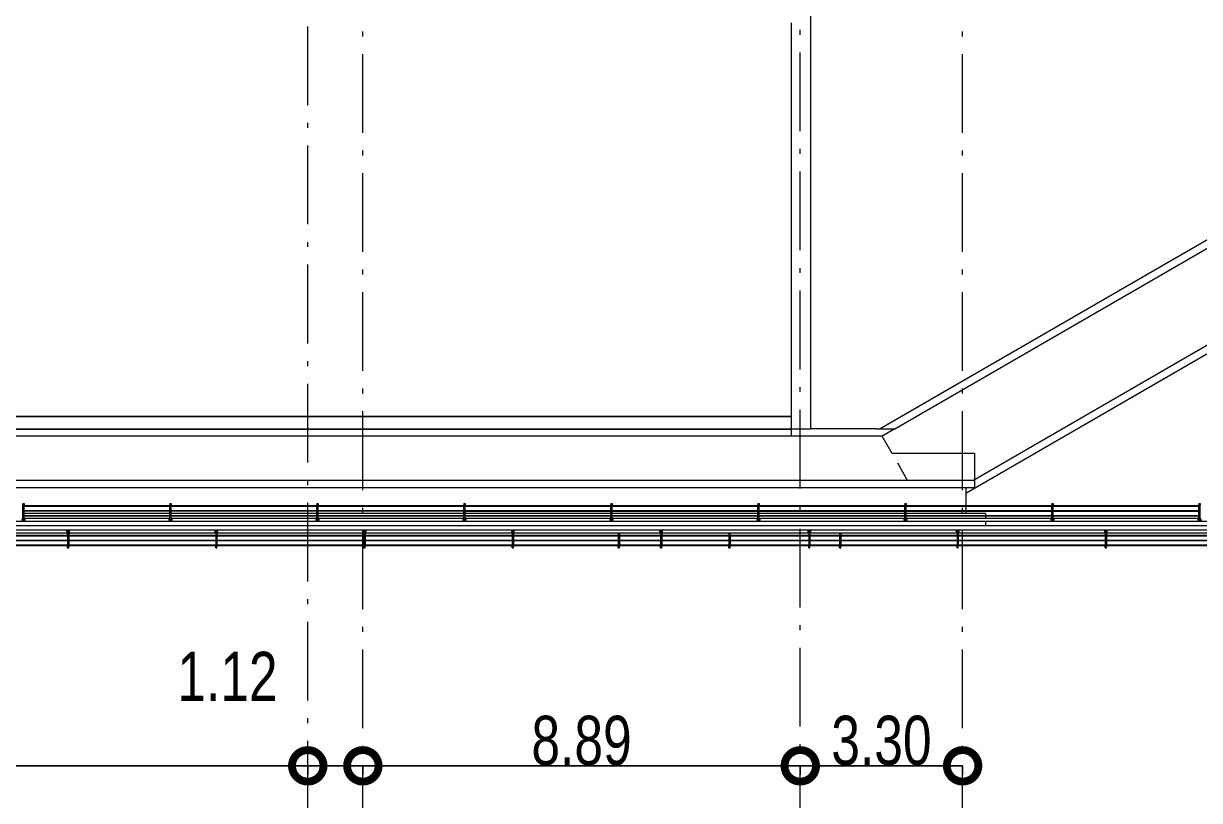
# Model space of a CAD drawing. Header units: metres. Extents: x -55 to 260, y -121 to 64.
# Drawn here: x 175.98 to 199.89, y -106.77 to -90.98 of the extents above; entities that cross this region are included whole.
import ezdxf

# ---------------------------------------------------------------- set-up
doc = ezdxf.new("R2010")
doc.units = ezdxf.units.M
doc.linetypes.add('01_Grid', pattern=[2.32, 1.6, -0.36, 0, -0.36])
for name, color, linetype, lineweight in [('0-1', 7, 'Continuous', 5), ('03EJES-1', 1, '01_Grid', 5), ('31COTAS', 1, 'Continuous', 5), ('46BANQ', 8, 'Continuous', 5), ('46BANQ-1', 253, 'Continuous', 5), ('55BARANDAL-1', 253, 'Continuous', 5), ('70LINEA-1', 254, 'Continuous', 5), ('70LINEA-6', 253, 'Continuous', 5)]:
    doc.layers.add(name, color=color, linetype=linetype, lineweight=lineweight)
doc.styles.add('Arial_1', font='arial.ttf', dxfattribs={"width": 0.75, "height": 1})
doc.dimstyles.new('Standard__0_00_', dxfattribs={"dimscale": 0.3048, "dimtxt": 1.020259, "dimasz": 4.199475, "dimexe": 0, "dimexo": 1.312336, "dimgap": 0, "dimtad": 1, "dimrnd": 0.01, "dimzin": 0, "dimdsep": 46, "dimtxsty": 'Arial_1', "dimblk1": 'DOTSMALL', "dimblk2": 'DOTSMALL', "dimsah": 1, "dimcen": 0.09, "dimazin": 0, "dimtfac": 1, "dimtdec": 4, "dimtix": 1, "dimtmove": 0, "dimatfit": 3, "dimfxl": 1, "dimtvp": 1, "dimtolj": 1, "dimtzin": 0, "dimarcsym": 2})
doc.dimstyles.new('Standard__0_00__1', dxfattribs={"dimscale": 0.3048, "dimtxt": 1.020259, "dimasz": 4.199475, "dimexe": 0, "dimexo": 1.312336, "dimgap": 0, "dimtad": 1, "dimrnd": 0.01, "dimzin": 0, "dimdsep": 46, "dimtxsty": 'Arial_1', "dimblk1": 'DOTSMALL', "dimblk2": 'DOTSMALL', "dimsah": 1, "dimcen": 0.09, "dimazin": 0, "dimtfac": 1, "dimtdec": 4, "dimtix": 1, "dimtmove": 1, "dimatfit": 3, "dimfxl": 1, "dimtvp": 1, "dimtolj": 1, "dimtzin": 0, "dimarcsym": 2})

# ---------------------------------------------------------------- blocks, each defined once
blk = doc.blocks.new('Railing - Wire Post - Chainlink 2-V326-A1 _ A700')
at = {"layer": '55BARANDAL-1'}
for p, q in [((-0.331, 0.012), (-0.323, 0.012)), ((-0.331, 0.012), (-0.331, -0.013)), ((-0.323, 0.012), (-0.317, 0.012)), ((-0.317, 0.012), (-0.311, 0.012)), ((-0.311, 0.012), (-0.304, 0.012)), ((-0.304, 0.012), (-0.304, -0.013)), ((0.013, 0.012), (-0.304, 0.012)), ((0.013, -0.013), (0.013, 0.012)), ((-0.331, -0.013), (-0.323, -0.013)), ((-0.323, -0.013), (-0.317, -0.013)), ((-0.317, -0.013), (-0.311, -0.013)), ((-0.311, -0.013), (-0.304, -0.013)), ((0.013, -0.013), (-0.304, -0.013))]:
    blk.add_line(p, q, dxfattribs=at)
for radius, start, end in [(0.0301, 206.3748, 2.2872), (0.0301, 206.3748, 2.2872), (0.0301, 2.2872, 148.7371), (0.0301, 2.2872, 148.7371), (0.0251, 45, 150), (0.0251, 45, 150), (0.0251, 90, 148.3274), (0.0251, 270, 90), (0.0251, 0, 44.9925), (0.0251, 0, 44.9925), (0.0251, 315.0075, 0), (0.0251, 315.0075, 0), (0.0301, 336.8856, 2.2872), (0.0301, 336.8856, 2.2872), (0.0301, 336.8856, 2.2872), (0.0301, 336.8856, 2.2872), (0.0301, 336.8856, 2.2872), (0.0301, 336.8856, 2.2872), (0.0301, 336.8856, 2.2872), (0.0301, 336.8856, 2.2872), (0.0301, 336.8856, 2.2872), (0.0301, 336.8856, 2.2872), (0.0301, 2.2872, 16.9322), (0.0301, 2.2872, 16.9322), (0.0301, 2.2872, 16.9322), (0.0301, 2.2872, 16.9322), (0.0301, 2.2872, 16.9322), (0.0301, 2.2872, 16.9322), (0.0301, 2.2872, 16.9322), (0.0301, 2.2872, 16.9322), (0.0301, 2.2872, 16.9322), (0.0301, 2.2872, 16.9322), (0.0251, 210, 315), (0.0251, 210, 315), (0.0251, 211.6726, 270)]:
    blk.add_arc((0, 0), radius, start, end, dxfattribs=at)
blk = doc.blocks.new('Railing - Wire Post - Chainlink 2-V329-A1 _ A700')
at = {"layer": '55BARANDAL-1'}
for p, q in [((-0.331, 0.012), (-0.323, 0.012)), ((-0.331, 0.012), (-0.331, -0.013)), ((-0.323, 0.012), (-0.317, 0.012)), ((-0.317, 0.012), (-0.311, 0.012)), ((-0.311, 0.012), (-0.304, 0.012)), ((-0.304, 0.012), (-0.304, -0.013)), ((0.013, 0.012), (-0.304, 0.012)), ((0.013, -0.013), (0.013, 0.012)), ((-0.331, -0.013), (-0.323, -0.013)), ((-0.323, -0.013), (-0.317, -0.013)), ((-0.317, -0.013), (-0.311, -0.013)), ((-0.311, -0.013), (-0.304, -0.013)), ((0.013, -0.013), (-0.304, -0.013))]:
    blk.add_line(p, q, dxfattribs=at)
for radius, start, end in [(0.0301, 206.3748, 2.2872), (0.0301, 206.3748, 2.2872), (0.0301, 2.2872, 148.7371), (0.0301, 2.2872, 148.7371), (0.0251, 45, 150), (0.0251, 45, 150), (0.0251, 90, 148.3274), (0.0251, 270, 90), (0.0251, 0, 44.9925), (0.0251, 0, 44.9925), (0.0251, 315.0075, 0), (0.0251, 315.0075, 0), (0.0301, 337.9144, 2.2872), (0.0301, 337.9144, 2.2872), (0.0301, 337.9144, 2.2872), (0.0301, 337.9144, 2.2872), (0.0301, 337.9144, 2.2872), (0.0301, 337.9144, 2.2872), (0.0301, 336.8856, 2.2872), (0.0301, 336.8856, 2.2872), (0.0301, 337.9144, 2.2872), (0.0301, 337.9144, 2.2872), (0.0301, 2.2872, 16.9322), (0.0301, 2.2872, 16.9322), (0.0301, 2.2872, 16.9322), (0.0301, 2.2872, 16.9322), (0.0301, 2.2872, 16.9322), (0.0301, 2.2872, 16.9322), (0.0301, 2.2872, 16.9322), (0.0301, 2.2872, 16.9322), (0.0301, 2.2872, 16.9322), (0.0301, 2.2872, 16.9322), (0.0251, 210, 315), (0.0251, 210, 315), (0.0251, 211.6726, 270)]:
    blk.add_arc((0, 0), radius, start, end, dxfattribs=at)
blk = doc.blocks.new('Railing - Railing-8511726-A1 _ A700')
at = {"layer": '55BARANDAL-1'}
for p, q in [((240.175, -101.274), (20.175, -101.274)), ((173.886, -101.329), (176.875, -101.329)), ((176.9, -101.329), (179.889, -101.329)), ((179.914, -101.329), (182.903, -101.329)), ((182.928, -101.329), (185.916, -101.329)), ((185.941, -101.329), (188.93, -101.329)), ((188.955, -101.329), (191.944, -101.329)), ((191.969, -101.329), (194.957, -101.329)), ((194.982, -101.329), (197.971, -101.329)), ((197.996, -101.329), (200.985, -101.329)), ((176.875, -101.38), (173.886, -101.38)), ((173.886, -101.384), (176.875, -101.384)), ((176.875, -101.48), (173.886, -101.48)), ((173.886, -101.484), (176.875, -101.484)), ((176.875, -101.58), (173.886, -101.58)), ((173.886, -101.584), (176.875, -101.584)), ((179.889, -101.38), (176.9, -101.38)), ((176.9, -101.384), (179.889, -101.384)), ((179.889, -101.48), (176.9, -101.48)), ((176.9, -101.484), (179.889, -101.484)), ((179.889, -101.58), (176.9, -101.58)), ((176.9, -101.584), (179.889, -101.584)), ((182.903, -101.38), (179.914, -101.38)), ((179.914, -101.384), (182.903, -101.384)), ((182.903, -101.48), (179.914, -101.48)), ((179.914, -101.484), (182.903, -101.484)), ((182.903, -101.58), (179.914, -101.58)), ((179.914, -101.584), (182.903, -101.584)), ((185.916, -101.38), (182.928, -101.38)), ((182.928, -101.384), (185.916, -101.384)), ((185.916, -101.48), (182.928, -101.48)), ((182.928, -101.484), (185.916, -101.484)), ((185.916, -101.58), (182.928, -101.58)), ((182.928, -101.584), (185.916, -101.584)), ((188.93, -101.38), (185.941, -101.38)), ((185.941, -101.384), (188.93, -101.384)), ((188.93, -101.48), (185.941, -101.48)), ((185.941, -101.484), (188.93, -101.484)), ((188.93, -101.58), (185.941, -101.58)), ((185.941, -101.584), (188.93, -101.584)), ((191.944, -101.38), (188.955, -101.38)), ((188.955, -101.384), (191.944, -101.384)), ((191.944, -101.48), (188.955, -101.48)), ((188.955, -101.484), (191.944, -101.484)), ((191.944, -101.58), (188.955, -101.58)), ((188.955, -101.584), (191.944, -101.584)), ((194.957, -101.38), (191.969, -101.38)), ((191.969, -101.384), (194.957, -101.384)), ((194.957, -101.48), (191.969, -101.48)), ((191.969, -101.484), (194.957, -101.484)), ((194.957, -101.58), (191.969, -101.58)), ((191.969, -101.584), (194.957, -101.584)), ((197.971, -101.38), (194.982, -101.38)), ((194.982, -101.384), (197.971, -101.384)), ((197.971, -101.48), (194.982, -101.48)), ((194.982, -101.484), (197.971, -101.484)), ((197.971, -101.58), (194.982, -101.58)), ((194.982, -101.584), (197.971, -101.584)), ((200.985, -101.38), (197.996, -101.38)), ((197.996, -101.384), (200.985, -101.384)), ((200.985, -101.48), (197.996, -101.48)), ((197.996, -101.484), (200.985, -101.484)), ((200.985, -101.58), (197.996, -101.58)), ((197.996, -101.584), (200.985, -101.584))]:
    blk.add_line(p, q, dxfattribs=at)
at = {"rotation": 90}
for name, p in [('Railing - Wire Post - Chainlink 2-V326-A1 _ A700', (176.888, -101.302)), ('Railing - Wire Post - Chainlink 2-V326-A1 _ A700', (179.901, -101.302)), ('Railing - Wire Post - Chainlink 2-V326-A1 _ A700', (182.915, -101.302)), ('Railing - Wire Post - Chainlink 2-V326-A1 _ A700', (185.929, -101.302)), ('Railing - Wire Post - Chainlink 2-V326-A1 _ A700', (188.942, -101.302)), ('Railing - Wire Post - Chainlink 2-V329-A1 _ A700', (191.956, -101.302)), ('Railing - Wire Post - Chainlink 2-V326-A1 _ A700', (194.97, -101.302)), ('Railing - Wire Post - Chainlink 2-V326-A1 _ A700', (197.984, -101.302))]:
    blk.add_blockref(name, p, dxfattribs=at)
blk = doc.blocks.new('Railing - Wire Post - Chainlink-V330-A1 _ A700')
at = {"layer": '55BARANDAL-1'}
for p, q in [((-0.331, 0.012), (-0.323, 0.012)), ((-0.331, 0.012), (-0.331, -0.013)), ((-0.323, 0.012), (-0.317, 0.012)), ((-0.317, 0.012), (-0.311, 0.012)), ((-0.311, 0.012), (-0.304, 0.012)), ((-0.304, 0.012), (-0.304, -0.013)), ((-0.027, 0.012), (-0.304, 0.012)), ((-0.331, -0.013), (-0.323, -0.013)), ((-0.323, -0.013), (-0.317, -0.013)), ((-0.317, -0.013), (-0.311, -0.013)), ((-0.311, -0.013), (-0.304, -0.013)), ((-0.027, -0.013), (-0.304, -0.013))]:
    blk.add_line(p, q, dxfattribs=at)
for start, end in [(335.8569, 2.2872), (335.8569, 2.2872), (336.8712, 2.2872), (336.8712, 2.2872), (336.8712, 2.2872), (336.8712, 2.2872), (336.8712, 2.2872), (336.8712, 2.2872), (336.8712, 2.2872), (336.8712, 2.2872), (336.8712, 2.2872), (336.8712, 2.2872), (2.2872, 16.9322), (2.2872, 16.9322), (2.2872, 16.9322), (2.2872, 16.9322), (2.2872, 16.9322), (2.2872, 16.9322), (2.2872, 16.9322), (2.2872, 16.9322), (2.2872, 16.9322), (2.2872, 16.9322), (2.2872, 16.9322), (2.2872, 16.9322)]:
    blk.add_arc((0, 0), 0.0301, start, end, dxfattribs=at)
blk = doc.blocks.new('Railing - Wire Post - Chainlink-V331-A1 _ A700')
at = {"layer": '55BARANDAL-1'}
for p, q in [((-0.331, 0.012), (-0.323, 0.012)), ((-0.331, 0.012), (-0.331, -0.013)), ((-0.323, 0.012), (-0.317, 0.012)), ((-0.317, 0.012), (-0.311, 0.012)), ((-0.311, 0.012), (-0.304, 0.012)), ((-0.304, 0.012), (-0.304, -0.013)), ((-0.027, 0.012), (-0.304, 0.012)), ((-0.331, -0.013), (-0.323, -0.013)), ((-0.323, -0.013), (-0.317, -0.013)), ((-0.317, -0.013), (-0.311, -0.013)), ((-0.311, -0.013), (-0.304, -0.013)), ((-0.027, -0.013), (-0.304, -0.013))]:
    blk.add_line(p, q, dxfattribs=at)
for start, end in [(335.8569, 2.2872), (335.8569, 2.2872), (335.8569, 2.2872), (335.8569, 2.2872), (335.8569, 2.2872), (335.8569, 2.2872), (335.8569, 2.2872), (335.8569, 2.2872), (335.8569, 2.2872), (335.8569, 2.2872), (335.8569, 2.2872), (335.8569, 2.2872), (2.2872, 16.9322), (2.2872, 16.9322), (2.2872, 16.9322), (2.2872, 16.9322), (2.2872, 16.9322), (2.2872, 16.9322), (2.2872, 16.9322), (2.2872, 16.9322), (2.2872, 16.9322), (2.2872, 16.9322), (2.2872, 16.9322), (2.2872, 16.9322)]:
    blk.add_arc((0, 0), 0.0301, start, end, dxfattribs=at)
blk = doc.blocks.new('Railing - Wire Post - Chainlink 2-V332-A1 _ A700')
at = {"layer": '55BARANDAL-1'}
for p, q in [((-0.331, 0.012), (-0.323, 0.012)), ((-0.331, 0.012), (-0.331, -0.013)), ((-0.323, 0.012), (-0.317, 0.012)), ((-0.317, 0.012), (-0.311, 0.012)), ((-0.311, 0.012), (-0.304, 0.012)), ((-0.304, 0.012), (-0.304, -0.013)), ((-0.027, 0.012), (-0.304, 0.012)), ((-0.331, -0.013), (-0.323, -0.013)), ((-0.323, -0.013), (-0.317, -0.013)), ((-0.317, -0.013), (-0.311, -0.013)), ((-0.311, -0.013), (-0.304, -0.013)), ((-0.027, -0.013), (-0.304, -0.013))]:
    blk.add_line(p, q, dxfattribs=at)
for start, end in [(335.8569, 2.2872), (335.8569, 2.2872), (336.8856, 2.2872), (336.8856, 2.2872), (336.8856, 2.2872), (336.8856, 2.2872), (336.8856, 2.2872), (336.8856, 2.2872), (336.8856, 2.2872), (336.8856, 2.2872), (336.8856, 2.2872), (336.8856, 2.2872), (2.2872, 16.9322), (2.2872, 16.9322), (2.2872, 16.9322), (2.2872, 16.9322), (2.2872, 16.9322), (2.2872, 16.9322), (2.2872, 16.9322), (2.2872, 16.9322), (2.2872, 16.9322), (2.2872, 16.9322), (2.2872, 16.9322), (2.2872, 16.9322)]:
    blk.add_arc((0, 0), 0.0301, start, end, dxfattribs=at)
blk = doc.blocks.new('Railing - Railing-8538245-A1 _ A700')
at = {"layer": '55BARANDAL-1'}
for p, q in [((192.581, -101.274), (188.081, -101.274)), ((188.93, -101.379), (188.093, -101.379)), ((188.93, -101.479), (188.093, -101.479)), ((188.93, -101.579), (188.093, -101.579)), ((190.318, -101.379), (188.955, -101.379)), ((190.318, -101.479), (188.955, -101.479)), ((190.318, -101.579), (188.955, -101.579)), ((191.944, -101.379), (190.343, -101.379)), ((191.944, -101.479), (190.343, -101.479)), ((191.944, -101.579), (190.343, -101.579)), ((192.568, -101.379), (191.969, -101.379)), ((192.568, -101.479), (191.969, -101.479)), ((192.568, -101.579), (191.969, -101.579))]:
    blk.add_line(p, q, dxfattribs=at)
at = {"rotation": 90}
for name, p in [('Railing - Wire Post - Chainlink-V330-A1 _ A700', (188.081, -101.301)), ('Railing - Wire Post - Chainlink 2-V332-A1 _ A700', (190.331, -101.301)), ('Railing - Wire Post - Chainlink-V331-A1 _ A700', (192.581, -101.301))]:
    blk.add_blockref(name, p, dxfattribs=at)
blk = doc.blocks.new('Practice Rain Ditch - Practice Rain Ditch-8556337-A1 _ A700')
at = {"layer": '70LINEA-1'}
for p, q in [((193.695, -99.212), (217.806, -85.283)), ((195.135, -100.517), (218.562, -86.983)), ((195.278, -100.261), (218.262, -86.983)), ((195.309, -98.107), (193.395, -99.212)), ((20.175, -99.21), (191.593, -99.212)), ((191.593, -99.227), (20.175, -99.258)), ((191.593, -99.362), (20.175, -99.36)), ((191.593, -99.212), (191.989, -99.212)), ((191.593, -99.362), (191.593, -99.227)), ((193.436, -99.362), (191.593, -99.362)), ((193.329, -99.212), (193.695, -99.212)), ((193.695, -99.212), (193.436, -99.362)), ((193.638, -99.713), (193.436, -99.362)), ((193.436, -99.362), (193.436, -99.362)), ((195.315, -99.713), (193.638, -99.713)), ((193.955, -100.261), (193.754, -99.913)), ((195.315, -99.713), (195.315, -100.24)), ((195.315, -100.262), (20.175, -100.26)), ((195.315, -100.262), (195.315, -100.412)), ((195.315, -100.412), (20.175, -100.41))]:
    blk.add_line(p, q, dxfattribs=at)
for points in [[(191.593, -99.212), (191.593, -99.215), (191.593, -99.217), (191.593, -99.22)], [(191.593, -99.22), (191.593, -99.222), (191.593, -99.225), (191.593, -99.227)]]:
    blk.add_open_spline(points, degree=3, dxfattribs=at)
blk = doc.blocks.new('Railing - Wire Post - Chainlink 2-V365-A1 _ A700')
at = {"layer": '55BARANDAL-1'}
for p, q in [((-0.331, 0.012), (-0.317, 0.012)), ((-0.331, 0.012), (-0.331, -0.013)), ((-0.317, 0.012), (-0.311, 0.012)), ((-0.311, 0.012), (-0.304, 0.012)), ((-0.304, 0.012), (-0.304, -0.013)), ((0.013, 0.012), (-0.304, 0.012)), ((0.013, -0.013), (0.013, 0.012)), ((-0.331, -0.013), (-0.317, -0.013)), ((-0.317, -0.013), (-0.311, -0.013)), ((-0.311, -0.013), (-0.304, -0.013)), ((0.013, -0.013), (-0.304, -0.013))]:
    blk.add_line(p, q, dxfattribs=at)
for radius, start, end in [(0.0301, 206.3748, 2.2872), (0.0301, 206.3748, 2.2872), (0.0301, 2.2872, 148.7371), (0.0301, 2.2872, 148.7371), (0.0251, 0, 150), (0.0251, 0, 150), (0.0251, 210, 0), (0.0251, 210, 0), (0.0251, 90, 148.3274), (0.0251, 270, 90), (0.0301, 336.8856, 2.2872), (0.0301, 336.8856, 2.2872), (0.0301, 336.8856, 2.2872), (0.0301, 336.8856, 2.2872), (0.0301, 336.8856, 2.2872), (0.0301, 336.8856, 2.2872), (0.0301, 336.8856, 2.2872), (0.0301, 336.8856, 2.2872), (0.0301, 336.8856, 2.2872), (0.0301, 2.2872, 16.9322), (0.0301, 2.2872, 16.9322), (0.0301, 2.2872, 16.9322), (0.0301, 2.2872, 16.9322), (0.0301, 2.2872, 16.9322), (0.0301, 2.2872, 16.9322), (0.0301, 2.2872, 16.9322), (0.0301, 2.2872, 16.9322), (0.0301, 2.2872, 16.9322), (0.0251, 211.6726, 270)]:
    blk.add_arc((0, 0), radius, start, end, dxfattribs=at)
blk = doc.blocks.new('Railing - Wire Post - Chainlink 2-V299-A1 _ A700')
at = {"layer": '55BARANDAL-1'}
for p, q in [((-0.331, 0.012), (-0.317, 0.012)), ((-0.331, 0.012), (-0.331, -0.013)), ((-0.317, 0.012), (-0.311, 0.012)), ((-0.311, 0.012), (-0.304, 0.012)), ((-0.304, 0.012), (-0.304, -0.013)), ((0.013, 0.012), (-0.304, 0.012)), ((0.013, -0.013), (0.013, 0.012)), ((-0.331, -0.013), (-0.317, -0.013)), ((-0.317, -0.013), (-0.311, -0.013)), ((-0.311, -0.013), (-0.304, -0.013)), ((0.013, -0.013), (-0.304, -0.013))]:
    blk.add_line(p, q, dxfattribs=at)
for radius, start, end in [(0.0301, 206.3748, 2.2872), (0.0301, 206.3748, 2.2872), (0.0301, 2.2872, 148.7371), (0.0301, 2.2872, 148.7371), (0.0251, 0, 150), (0.0251, 0, 150), (0.0251, 210, 0), (0.0251, 210, 0), (0.0251, 90, 148.3274), (0.0251, 270, 90), (0.0301, 336.8856, 2.2872), (0.0301, 336.8856, 2.2872), (0.0301, 336.8856, 2.2872), (0.0301, 336.8856, 2.2872), (0.0301, 336.8856, 2.2872), (0.0301, 336.8856, 2.2872), (0.0301, 336.8856, 2.2872), (0.0301, 336.8856, 2.2872), (0.0301, 336.8856, 2.2872), (0.0301, 336.8856, 2.2872), (0.0301, 2.2872, 16.9322), (0.0301, 2.2872, 16.9322), (0.0301, 2.2872, 16.9322), (0.0301, 2.2872, 16.9322), (0.0301, 2.2872, 16.9322), (0.0301, 2.2872, 16.9322), (0.0301, 2.2872, 16.9322), (0.0301, 2.2872, 16.9322), (0.0301, 2.2872, 16.9322), (0.0301, 2.2872, 16.9322), (0.0251, 211.6726, 270)]:
    blk.add_arc((0, 0), radius, start, end, dxfattribs=at)
blk = doc.blocks.new('Railing - Railing-8574736-A1 _ A700')
at = {"layer": '55BARANDAL-1'}
for p, q in [((178.958, -100.778), (175.994, -100.778)), ((175.994, -100.782), (178.958, -100.782)), ((178.958, -100.878), (175.994, -100.878)), ((181.946, -100.778), (178.983, -100.778)), ((178.983, -100.782), (181.946, -100.782)), ((181.946, -100.878), (178.983, -100.878)), ((184.934, -100.779), (181.971, -100.778)), ((181.971, -100.782), (184.934, -100.783)), ((184.934, -100.879), (181.971, -100.878)), ((187.922, -100.779), (184.959, -100.779)), ((184.959, -100.783), (187.922, -100.783)), ((187.922, -100.879), (184.959, -100.879)), ((190.91, -100.779), (187.947, -100.779)), ((187.947, -100.783), (190.91, -100.783)), ((190.91, -100.879), (187.947, -100.879)), ((193.898, -100.779), (190.935, -100.779)), ((190.935, -100.783), (193.898, -100.783)), ((193.898, -100.879), (190.935, -100.879)), ((196.886, -100.779), (193.923, -100.779)), ((193.923, -100.783), (196.886, -100.783)), ((196.886, -100.879), (193.923, -100.879)), ((199.875, -100.78), (196.911, -100.779)), ((196.911, -100.783), (199.875, -100.784)), ((199.875, -100.88), (196.911, -100.879)), ((-33.162, -101.076), (229.742, -101.091)), ((175.994, -100.882), (178.958, -100.882)), ((178.958, -100.978), (175.994, -100.978)), ((175.994, -100.982), (178.958, -100.982)), ((178.958, -101.033), (175.994, -101.033)), ((178.983, -100.882), (181.946, -100.882)), ((181.946, -100.978), (178.983, -100.978)), ((178.983, -100.982), (181.946, -100.982)), ((181.946, -101.033), (178.983, -101.033)), ((181.971, -100.882), (184.934, -100.883)), ((184.934, -100.979), (181.971, -100.978)), ((181.971, -100.982), (184.934, -100.983)), ((184.934, -101.033), (181.971, -101.033)), ((184.959, -100.883), (187.922, -100.883)), ((187.922, -100.979), (184.959, -100.979)), ((184.959, -100.983), (187.922, -100.983)), ((187.922, -101.033), (184.959, -101.033)), ((187.947, -100.883), (190.91, -100.883)), ((190.91, -100.979), (187.947, -100.979)), ((187.947, -100.983), (190.91, -100.983)), ((190.91, -101.034), (187.947, -101.033)), ((190.935, -100.883), (193.898, -100.883)), ((193.898, -100.979), (190.935, -100.979)), ((190.935, -100.983), (193.898, -100.983)), ((193.898, -101.034), (190.935, -101.034)), ((193.923, -100.883), (196.886, -100.883)), ((196.886, -100.979), (193.923, -100.979)), ((193.923, -100.983), (196.886, -100.983)), ((196.886, -101.034), (193.923, -101.034)), ((196.911, -100.883), (199.875, -100.884)), ((199.875, -100.98), (196.911, -100.979)), ((196.911, -100.983), (199.875, -100.984)), ((199.875, -101.034), (196.911, -101.034))]:
    blk.add_line(p, q, dxfattribs=at)
at = {"extrusion": (0, 0, -1), "zscale": -1, "rotation": 270.0033261339385}
for name, p in [('Railing - Wire Post - Chainlink 2-V365-A1 _ A700', (-175.982, -101.06)), ('Railing - Wire Post - Chainlink 2-V365-A1 _ A700', (-178.97, -101.06)), ('Railing - Wire Post - Chainlink 2-V365-A1 _ A700', (-181.958, -101.06)), ('Railing - Wire Post - Chainlink 2-V365-A1 _ A700', (-184.946, -101.061)), ('Railing - Wire Post - Chainlink 2-V365-A1 _ A700', (-187.935, -101.061)), ('Railing - Wire Post - Chainlink 2-V365-A1 _ A700', (-190.923, -101.061)), ('Railing - Wire Post - Chainlink 2-V365-A1 _ A700', (-193.911, -101.061)), ('Railing - Wire Post - Chainlink 2-V299-A1 _ A700', (-196.899, -101.061)), ('Railing - Wire Post - Chainlink 2-V299-A1 _ A700', (-199.887, -101.062))]:
    blk.add_blockref(name, p, dxfattribs=at)
blk = doc.blocks.new('22011_AR_rvt-1-A1 _ A700')
at = {"layer": '46BANQ-1'}
for p, q in [((195.135, -100.517), (218.315, -87.133)), ((191.589, -90.96), (191.589, -98.96)), ((180.172, -98.96), (170.172, -98.96)), ((191.589, -98.96), (180.172, -98.96)), ((229.442, -101.186), (195.135, -101.184))]:
    blk.add_line(p, q, dxfattribs=at)
at = {"layer": '70LINEA-1'}
for p, q in [((20.175, -98.96), (191.589, -98.96)), ((191.589, -98.96), (191.589, -99.212)), ((195.135, -100.412), (195.135, -100.93)), ((175.994, -100.929), (178.958, -100.929)), ((178.983, -100.929), (181.946, -100.929)), ((181.971, -100.929), (184.934, -100.93)), ((184.959, -100.93), (187.922, -100.93)), ((187.947, -100.93), (190.91, -100.93)), ((190.935, -100.93), (193.898, -100.93)), ((193.923, -100.93), (195.535, -100.93)), ((195.535, -100.93), (195.535, -101.035)), ((195.535, -101.088), (195.535, -101.184)), ((195.535, -101.184), (20.175, -101.174))]:
    blk.add_line(p, q, dxfattribs=at)
at = {"layer": '55BARANDAL-1'}
for name in ['Railing - Railing-8574736-A1 _ A700', 'Railing - Railing-8511726-A1 _ A700', 'Railing - Railing-8538245-A1 _ A700']:
    blk.add_blockref(name, (0, 0), dxfattribs=at)
at = {"layer": '70LINEA-6'}
blk.add_blockref('Practice Rain Ditch - Practice Rain Ditch-8556337-A1 _ A700', (0, 0), dxfattribs=at)
blk = doc.blocks.new('Railing - Wire Post - Chainlink 2-V697-A1 _ A700')
at = {"layer": '55BARANDAL-1'}
for p, q in [((-0.331, 0.012), (-0.317, 0.012)), ((-0.331, 0.012), (-0.331, -0.013)), ((-0.317, 0.012), (-0.311, 0.012)), ((-0.311, 0.012), (-0.304, 0.012)), ((-0.304, 0.012), (-0.304, -0.013)), ((0.013, 0.012), (-0.304, 0.012)), ((0.013, -0.013), (0.013, 0.012)), ((-0.331, -0.013), (-0.317, -0.013)), ((-0.317, -0.013), (-0.311, -0.013)), ((-0.311, -0.013), (-0.304, -0.013)), ((0.013, -0.013), (-0.304, -0.013))]:
    blk.add_line(p, q, dxfattribs=at)
for radius, start, end in [(0.0301, 206.3748, 2.2872), (0.0301, 206.3748, 2.2872), (0.0301, 2.2872, 148.7371), (0.0301, 2.2872, 148.7371), (0.0251, 45, 150), (0.0251, 45, 150), (0.0251, 90, 148.3274), (0.0251, 270, 90), (0.0251, 0, 44.9925), (0.0251, 0, 44.9925), (0.0251, 315.0075, 0), (0.0251, 315.0075, 0), (0.0301, 336.8856, 2.2872), (0.0301, 336.8856, 2.2872), (0.0301, 336.8856, 2.2872), (0.0301, 336.8856, 2.2872), (0.0301, 336.8856, 2.2872), (0.0301, 336.8856, 2.2872), (0.0301, 336.8856, 2.2872), (0.0301, 336.8856, 2.2872), (0.0301, 336.8856, 2.2872), (0.0301, 336.8856, 2.2872), (0.0301, 2.2872, 16.9322), (0.0301, 2.2872, 16.9322), (0.0301, 2.2872, 16.9322), (0.0301, 2.2872, 16.9322), (0.0301, 2.2872, 16.9322), (0.0301, 2.2872, 16.9322), (0.0301, 2.2872, 16.9322), (0.0301, 2.2872, 16.9322), (0.0301, 2.2872, 16.9322), (0.0301, 2.2872, 16.9322), (0.0251, 210, 315), (0.0251, 210, 315), (0.0251, 211.6726, 270)]:
    blk.add_arc((0, 0), radius, start, end, dxfattribs=at)
blk = doc.blocks.new('Railing - Wire Post - Chainlink 2-V700-A1 _ A700')
at = {"layer": '55BARANDAL-1'}
for p, q in [((-0.331, 0.012), (-0.317, 0.012)), ((-0.331, 0.012), (-0.331, -0.013)), ((-0.317, 0.012), (-0.311, 0.012)), ((-0.311, 0.012), (-0.304, 0.012)), ((-0.304, 0.012), (-0.304, -0.013)), ((0.013, 0.012), (-0.304, 0.012)), ((0.013, -0.013), (0.013, 0.012)), ((-0.331, -0.013), (-0.317, -0.013)), ((-0.317, -0.013), (-0.311, -0.013)), ((-0.311, -0.013), (-0.304, -0.013)), ((0.013, -0.013), (-0.304, -0.013))]:
    blk.add_line(p, q, dxfattribs=at)
for radius, start, end in [(0.0301, 206.3748, 2.2872), (0.0301, 206.3748, 2.2872), (0.0301, 2.2872, 148.7371), (0.0301, 2.2872, 148.7371), (0.0251, 45, 150), (0.0251, 45, 150), (0.0251, 90, 148.3274), (0.0251, 270, 90), (0.0251, 0, 44.9925), (0.0251, 0, 44.9925), (0.0251, 315.0075, 0), (0.0251, 315.0075, 0), (0.0301, 337.9144, 2.2872), (0.0301, 337.9144, 2.2872), (0.0301, 337.9144, 2.2872), (0.0301, 337.9144, 2.2872), (0.0301, 337.9144, 2.2872), (0.0301, 337.9144, 2.2872), (0.0301, 336.8856, 2.2872), (0.0301, 336.8856, 2.2872), (0.0301, 337.9144, 2.2872), (0.0301, 337.9144, 2.2872), (0.0301, 2.2872, 16.9322), (0.0301, 2.2872, 16.9322), (0.0301, 2.2872, 16.9322), (0.0301, 2.2872, 16.9322), (0.0301, 2.2872, 16.9322), (0.0301, 2.2872, 16.9322), (0.0301, 2.2872, 16.9322), (0.0301, 2.2872, 16.9322), (0.0301, 2.2872, 16.9322), (0.0301, 2.2872, 16.9322), (0.0251, 210, 315), (0.0251, 210, 315), (0.0251, 211.6726, 270)]:
    blk.add_arc((0, 0), radius, start, end, dxfattribs=at)
blk = doc.blocks.new('Railing - Railing-V701-A1 _ A700')
at = {"layer": '55BARANDAL-1'}
for p, q in [((240.175, -101.274), (20.175, -101.274)), ((173.886, -101.329), (176.875, -101.329)), ((176.9, -101.329), (179.889, -101.329)), ((179.914, -101.329), (182.903, -101.329)), ((182.928, -101.329), (185.916, -101.329)), ((185.941, -101.329), (188.93, -101.329)), ((188.955, -101.329), (191.944, -101.329)), ((191.969, -101.329), (194.957, -101.329)), ((194.982, -101.329), (197.971, -101.329)), ((197.996, -101.329), (200.985, -101.329)), ((176.875, -101.38), (173.886, -101.38)), ((173.886, -101.384), (176.875, -101.384)), ((176.875, -101.48), (173.886, -101.48)), ((173.886, -101.484), (176.875, -101.484)), ((176.875, -101.58), (173.886, -101.58)), ((173.886, -101.584), (176.875, -101.584)), ((179.889, -101.38), (176.9, -101.38)), ((176.9, -101.384), (179.889, -101.384)), ((179.889, -101.48), (176.9, -101.48)), ((176.9, -101.484), (179.889, -101.484)), ((179.889, -101.58), (176.9, -101.58)), ((176.9, -101.584), (179.889, -101.584)), ((182.903, -101.38), (179.914, -101.38)), ((179.914, -101.384), (182.903, -101.384)), ((182.903, -101.48), (179.914, -101.48)), ((179.914, -101.484), (182.903, -101.484)), ((182.903, -101.58), (179.914, -101.58)), ((179.914, -101.584), (182.903, -101.584)), ((185.916, -101.38), (182.928, -101.38)), ((182.928, -101.384), (185.916, -101.384)), ((185.916, -101.48), (182.928, -101.48)), ((182.928, -101.484), (185.916, -101.484)), ((185.916, -101.58), (182.928, -101.58)), ((182.928, -101.584), (185.916, -101.584)), ((188.93, -101.38), (185.941, -101.38)), ((185.941, -101.384), (188.93, -101.384)), ((188.93, -101.48), (185.941, -101.48)), ((185.941, -101.484), (188.93, -101.484)), ((188.93, -101.58), (185.941, -101.58)), ((185.941, -101.584), (188.93, -101.584)), ((191.944, -101.38), (188.955, -101.38)), ((188.955, -101.384), (191.944, -101.384)), ((191.944, -101.48), (188.955, -101.48)), ((188.955, -101.484), (191.944, -101.484)), ((191.944, -101.58), (188.955, -101.58)), ((188.955, -101.584), (191.944, -101.584)), ((194.957, -101.38), (191.969, -101.38)), ((191.969, -101.384), (194.957, -101.384)), ((194.957, -101.48), (191.969, -101.48)), ((191.969, -101.484), (194.957, -101.484)), ((194.957, -101.58), (191.969, -101.58)), ((191.969, -101.584), (194.957, -101.584)), ((197.971, -101.38), (194.982, -101.38)), ((194.982, -101.384), (197.971, -101.384)), ((197.971, -101.48), (194.982, -101.48)), ((194.982, -101.484), (197.971, -101.484)), ((197.971, -101.58), (194.982, -101.58)), ((194.982, -101.584), (197.971, -101.584)), ((200.985, -101.38), (197.996, -101.38)), ((197.996, -101.384), (200.985, -101.384)), ((200.985, -101.48), (197.996, -101.48)), ((197.996, -101.484), (200.985, -101.484)), ((200.985, -101.58), (197.996, -101.58)), ((197.996, -101.584), (200.985, -101.584))]:
    blk.add_line(p, q, dxfattribs=at)
at = {"rotation": 90}
for name, p in [('Railing - Wire Post - Chainlink 2-V697-A1 _ A700', (176.888, -101.302)), ('Railing - Wire Post - Chainlink 2-V697-A1 _ A700', (179.901, -101.302)), ('Railing - Wire Post - Chainlink 2-V697-A1 _ A700', (182.915, -101.302)), ('Railing - Wire Post - Chainlink 2-V697-A1 _ A700', (185.929, -101.302)), ('Railing - Wire Post - Chainlink 2-V697-A1 _ A700', (188.942, -101.302)), ('Railing - Wire Post - Chainlink 2-V700-A1 _ A700', (191.956, -101.302)), ('Railing - Wire Post - Chainlink 2-V697-A1 _ A700', (194.97, -101.302)), ('Railing - Wire Post - Chainlink 2-V697-A1 _ A700', (197.984, -101.302))]:
    blk.add_blockref(name, p, dxfattribs=at)
blk = doc.blocks.new('Railing - Wire Post - Chainlink-V702-A1 _ A700')
at = {"layer": '55BARANDAL-1'}
for p, q in [((-0.331, 0.012), (-0.317, 0.012)), ((-0.331, 0.012), (-0.331, -0.013)), ((-0.317, 0.012), (-0.311, 0.012)), ((-0.311, 0.012), (-0.304, 0.012)), ((-0.304, 0.012), (-0.304, -0.013)), ((-0.027, 0.012), (-0.304, 0.012)), ((-0.331, -0.013), (-0.317, -0.013)), ((-0.317, -0.013), (-0.311, -0.013)), ((-0.311, -0.013), (-0.304, -0.013)), ((-0.027, -0.013), (-0.304, -0.013))]:
    blk.add_line(p, q, dxfattribs=at)
for start, end in [(335.8569, 2.2872), (335.8569, 2.2872), (336.8712, 2.2872), (336.8712, 2.2872), (336.8712, 2.2872), (336.8712, 2.2872), (336.8712, 2.2872), (336.8712, 2.2872), (336.8712, 2.2872), (336.8712, 2.2872), (336.8712, 2.2872), (336.8712, 2.2872), (2.2872, 16.9322), (2.2872, 16.9322), (2.2872, 16.9322), (2.2872, 16.9322), (2.2872, 16.9322), (2.2872, 16.9322), (2.2872, 16.9322), (2.2872, 16.9322), (2.2872, 16.9322), (2.2872, 16.9322), (2.2872, 16.9322), (2.2872, 16.9322)]:
    blk.add_arc((0, 0), 0.0301, start, end, dxfattribs=at)
blk = doc.blocks.new('Railing - Wire Post - Chainlink-V703-A1 _ A700')
at = {"layer": '55BARANDAL-1'}
for p, q in [((-0.331, 0.012), (-0.317, 0.012)), ((-0.331, 0.012), (-0.331, -0.013)), ((-0.317, 0.012), (-0.311, 0.012)), ((-0.311, 0.012), (-0.304, 0.012)), ((-0.304, 0.012), (-0.304, -0.013)), ((-0.027, 0.012), (-0.304, 0.012)), ((-0.331, -0.013), (-0.317, -0.013)), ((-0.317, -0.013), (-0.311, -0.013)), ((-0.311, -0.013), (-0.304, -0.013)), ((-0.027, -0.013), (-0.304, -0.013))]:
    blk.add_line(p, q, dxfattribs=at)
for start, end in [(335.8569, 2.2872), (335.8569, 2.2872), (335.8569, 2.2872), (335.8569, 2.2872), (335.8569, 2.2872), (335.8569, 2.2872), (335.8569, 2.2872), (335.8569, 2.2872), (335.8569, 2.2872), (335.8569, 2.2872), (335.8569, 2.2872), (335.8569, 2.2872), (2.2872, 16.9322), (2.2872, 16.9322), (2.2872, 16.9322), (2.2872, 16.9322), (2.2872, 16.9322), (2.2872, 16.9322), (2.2872, 16.9322), (2.2872, 16.9322), (2.2872, 16.9322), (2.2872, 16.9322), (2.2872, 16.9322), (2.2872, 16.9322)]:
    blk.add_arc((0, 0), 0.0301, start, end, dxfattribs=at)
blk = doc.blocks.new('Railing - Wire Post - Chainlink 2-V704-A1 _ A700')
at = {"layer": '55BARANDAL-1'}
for p, q in [((-0.331, 0.012), (-0.317, 0.012)), ((-0.331, 0.012), (-0.331, -0.013)), ((-0.317, 0.012), (-0.311, 0.012)), ((-0.311, 0.012), (-0.304, 0.012)), ((-0.304, 0.012), (-0.304, -0.013)), ((-0.027, 0.012), (-0.304, 0.012)), ((-0.331, -0.013), (-0.317, -0.013)), ((-0.317, -0.013), (-0.311, -0.013)), ((-0.311, -0.013), (-0.304, -0.013)), ((-0.027, -0.013), (-0.304, -0.013))]:
    blk.add_line(p, q, dxfattribs=at)
for start, end in [(335.8569, 2.2872), (335.8569, 2.2872), (336.8856, 2.2872), (336.8856, 2.2872), (336.8856, 2.2872), (336.8856, 2.2872), (336.8856, 2.2872), (336.8856, 2.2872), (336.8856, 2.2872), (336.8856, 2.2872), (336.8856, 2.2872), (336.8856, 2.2872), (2.2872, 16.9322), (2.2872, 16.9322), (2.2872, 16.9322), (2.2872, 16.9322), (2.2872, 16.9322), (2.2872, 16.9322), (2.2872, 16.9322), (2.2872, 16.9322), (2.2872, 16.9322), (2.2872, 16.9322), (2.2872, 16.9322), (2.2872, 16.9322)]:
    blk.add_arc((0, 0), 0.0301, start, end, dxfattribs=at)
blk = doc.blocks.new('Railing - Railing-V705-A1 _ A700')
at = {"layer": '55BARANDAL-1'}
for p, q in [((192.581, -101.274), (188.081, -101.274)), ((188.93, -101.379), (188.093, -101.379)), ((188.93, -101.479), (188.093, -101.479)), ((188.93, -101.579), (188.093, -101.579)), ((190.318, -101.379), (188.955, -101.379)), ((190.318, -101.479), (188.955, -101.479)), ((190.318, -101.579), (188.955, -101.579)), ((191.944, -101.379), (190.343, -101.379)), ((191.944, -101.479), (190.343, -101.479)), ((191.944, -101.579), (190.343, -101.579)), ((192.568, -101.379), (191.969, -101.379)), ((192.568, -101.479), (191.969, -101.479)), ((192.568, -101.579), (191.969, -101.579))]:
    blk.add_line(p, q, dxfattribs=at)
at = {"rotation": 90}
for name, p in [('Railing - Wire Post - Chainlink-V702-A1 _ A700', (188.081, -101.301)), ('Railing - Wire Post - Chainlink 2-V704-A1 _ A700', (190.331, -101.301)), ('Railing - Wire Post - Chainlink-V703-A1 _ A700', (192.581, -101.301))]:
    blk.add_blockref(name, p, dxfattribs=at)
blk = doc.blocks.new('Practice Rain Ditch - Practice Rain Ditch-V706-A1 _ A700')
at = {"layer": '70LINEA-1'}
for p, q in [((193.695, -99.212), (217.806, -85.283)), ((195.135, -100.517), (218.562, -86.983)), ((195.278, -100.261), (218.262, -86.983)), ((195.309, -98.107), (193.395, -99.212)), ((20.175, -99.21), (191.593, -99.212)), ((191.593, -99.227), (20.175, -99.258)), ((191.593, -99.362), (20.175, -99.36)), ((191.593, -99.212), (191.989, -99.212)), ((191.593, -99.362), (191.593, -99.227)), ((193.436, -99.362), (191.593, -99.362)), ((193.329, -99.212), (193.695, -99.212)), ((193.695, -99.212), (193.436, -99.362)), ((193.638, -99.713), (193.436, -99.362)), ((193.436, -99.362), (193.436, -99.362)), ((195.315, -99.713), (193.638, -99.713)), ((193.955, -100.261), (193.754, -99.913)), ((195.315, -99.713), (195.315, -100.24)), ((195.315, -100.262), (20.175, -100.26)), ((195.315, -100.262), (195.315, -100.412)), ((195.315, -100.412), (20.175, -100.41))]:
    blk.add_line(p, q, dxfattribs=at)
for points in [[(191.593, -99.212), (191.593, -99.215), (191.593, -99.217), (191.593, -99.22)], [(191.593, -99.22), (191.593, -99.222), (191.593, -99.225), (191.593, -99.227)]]:
    blk.add_open_spline(points, degree=3, dxfattribs=at)
blk = doc.blocks.new('Railing - Wire Post - Chainlink 2-V739-A1 _ A700')
at = {"layer": '55BARANDAL-1'}
for p, q in [((-0.331, 0.012), (-0.323, 0.012)), ((-0.331, 0.012), (-0.331, -0.013)), ((-0.323, 0.012), (-0.317, 0.012)), ((-0.317, 0.012), (-0.311, 0.012)), ((-0.311, 0.012), (-0.304, 0.012)), ((-0.304, 0.012), (-0.304, -0.013)), ((0.013, 0.012), (-0.304, 0.012)), ((0.013, -0.013), (0.013, 0.012)), ((-0.331, -0.013), (-0.323, -0.013)), ((-0.323, -0.013), (-0.317, -0.013)), ((-0.317, -0.013), (-0.311, -0.013)), ((-0.311, -0.013), (-0.304, -0.013)), ((0.013, -0.013), (-0.304, -0.013))]:
    blk.add_line(p, q, dxfattribs=at)
for radius, start, end in [(0.0301, 206.3748, 2.2872), (0.0301, 206.3748, 2.2872), (0.0301, 2.2872, 148.7371), (0.0301, 2.2872, 148.7371), (0.0251, 0, 150), (0.0251, 0, 150), (0.0251, 210, 0), (0.0251, 210, 0), (0.0251, 90, 148.3274), (0.0251, 270, 90), (0.0301, 336.8856, 2.2872), (0.0301, 336.8856, 2.2872), (0.0301, 336.8856, 2.2872), (0.0301, 336.8856, 2.2872), (0.0301, 336.8856, 2.2872), (0.0301, 336.8856, 2.2872), (0.0301, 336.8856, 2.2872), (0.0301, 336.8856, 2.2872), (0.0301, 336.8856, 2.2872), (0.0301, 2.2872, 16.9322), (0.0301, 2.2872, 16.9322), (0.0301, 2.2872, 16.9322), (0.0301, 2.2872, 16.9322), (0.0301, 2.2872, 16.9322), (0.0301, 2.2872, 16.9322), (0.0301, 2.2872, 16.9322), (0.0301, 2.2872, 16.9322), (0.0301, 2.2872, 16.9322), (0.0251, 211.6726, 270)]:
    blk.add_arc((0, 0), radius, start, end, dxfattribs=at)
blk = doc.blocks.new('Railing - Wire Post - Chainlink 2-V669-A1 _ A700')
at = {"layer": '55BARANDAL-1'}
for p, q in [((-0.331, 0.012), (-0.323, 0.012)), ((-0.331, 0.012), (-0.331, -0.013)), ((-0.323, 0.012), (-0.317, 0.012)), ((-0.317, 0.012), (-0.311, 0.012)), ((-0.311, 0.012), (-0.304, 0.012)), ((-0.304, 0.012), (-0.304, -0.013)), ((0.013, 0.012), (-0.304, 0.012)), ((0.013, -0.013), (0.013, 0.012)), ((-0.331, -0.013), (-0.323, -0.013)), ((-0.323, -0.013), (-0.317, -0.013)), ((-0.317, -0.013), (-0.311, -0.013)), ((-0.311, -0.013), (-0.304, -0.013)), ((0.013, -0.013), (-0.304, -0.013))]:
    blk.add_line(p, q, dxfattribs=at)
for radius, start, end in [(0.0301, 206.3748, 2.2872), (0.0301, 206.3748, 2.2872), (0.0301, 2.2872, 148.7371), (0.0301, 2.2872, 148.7371), (0.0251, 0, 150), (0.0251, 0, 150), (0.0251, 210, 0), (0.0251, 210, 0), (0.0251, 90, 148.3274), (0.0251, 270, 90), (0.0301, 336.8856, 2.2872), (0.0301, 336.8856, 2.2872), (0.0301, 336.8856, 2.2872), (0.0301, 336.8856, 2.2872), (0.0301, 336.8856, 2.2872), (0.0301, 336.8856, 2.2872), (0.0301, 336.8856, 2.2872), (0.0301, 336.8856, 2.2872), (0.0301, 336.8856, 2.2872), (0.0301, 336.8856, 2.2872), (0.0301, 2.2872, 16.9322), (0.0301, 2.2872, 16.9322), (0.0301, 2.2872, 16.9322), (0.0301, 2.2872, 16.9322), (0.0301, 2.2872, 16.9322), (0.0301, 2.2872, 16.9322), (0.0301, 2.2872, 16.9322), (0.0301, 2.2872, 16.9322), (0.0301, 2.2872, 16.9322), (0.0301, 2.2872, 16.9322), (0.0251, 211.6726, 270)]:
    blk.add_arc((0, 0), radius, start, end, dxfattribs=at)
blk = doc.blocks.new('Railing - Railing-V756-A1 _ A700')
at = {"layer": '55BARANDAL-1'}
for p, q in [((178.958, -100.778), (175.994, -100.778)), ((175.994, -100.782), (178.958, -100.782)), ((178.958, -100.878), (175.994, -100.878)), ((181.946, -100.778), (178.983, -100.778)), ((178.983, -100.782), (181.946, -100.782)), ((181.946, -100.878), (178.983, -100.878)), ((184.934, -100.779), (181.971, -100.778)), ((181.971, -100.782), (184.934, -100.783)), ((184.934, -100.879), (181.971, -100.878)), ((187.922, -100.779), (184.959, -100.779)), ((184.959, -100.783), (187.922, -100.783)), ((187.922, -100.879), (184.959, -100.879)), ((190.91, -100.779), (187.947, -100.779)), ((187.947, -100.783), (190.91, -100.783)), ((190.91, -100.879), (187.947, -100.879)), ((193.898, -100.779), (190.935, -100.779)), ((190.935, -100.783), (193.898, -100.783)), ((193.898, -100.879), (190.935, -100.879)), ((196.886, -100.779), (193.923, -100.779)), ((193.923, -100.783), (196.886, -100.783)), ((196.886, -100.879), (193.923, -100.879)), ((199.875, -100.78), (196.911, -100.779)), ((196.911, -100.783), (199.875, -100.784)), ((199.875, -100.88), (196.911, -100.879)), ((-33.162, -101.076), (229.742, -101.091)), ((175.994, -100.882), (178.958, -100.882)), ((178.958, -100.978), (175.994, -100.978)), ((175.994, -100.982), (178.958, -100.982)), ((178.958, -101.033), (175.994, -101.033)), ((178.983, -100.882), (181.946, -100.882)), ((181.946, -100.978), (178.983, -100.978)), ((178.983, -100.982), (181.946, -100.982)), ((181.946, -101.033), (178.983, -101.033)), ((181.971, -100.882), (184.934, -100.883)), ((184.934, -100.979), (181.971, -100.978)), ((181.971, -100.982), (184.934, -100.983)), ((184.934, -101.033), (181.971, -101.033)), ((184.959, -100.883), (187.922, -100.883)), ((187.922, -100.979), (184.959, -100.979)), ((184.959, -100.983), (187.922, -100.983)), ((187.922, -101.033), (184.959, -101.033)), ((187.947, -100.883), (190.91, -100.883)), ((190.91, -100.979), (187.947, -100.979)), ((187.947, -100.983), (190.91, -100.983)), ((190.91, -101.034), (187.947, -101.033)), ((190.935, -100.883), (193.898, -100.883)), ((193.898, -100.979), (190.935, -100.979)), ((190.935, -100.983), (193.898, -100.983)), ((193.898, -101.034), (190.935, -101.034)), ((193.923, -100.883), (196.886, -100.883)), ((196.886, -100.979), (193.923, -100.979)), ((193.923, -100.983), (196.886, -100.983)), ((196.886, -101.034), (193.923, -101.034)), ((196.911, -100.883), (199.875, -100.884)), ((199.875, -100.98), (196.911, -100.979)), ((196.911, -100.983), (199.875, -100.984)), ((199.875, -101.034), (196.911, -101.034))]:
    blk.add_line(p, q, dxfattribs=at)
at = {"extrusion": (0, 0, -1), "zscale": -1, "rotation": 270.0033261339385}
for name, p in [('Railing - Wire Post - Chainlink 2-V739-A1 _ A700', (-175.982, -101.06)), ('Railing - Wire Post - Chainlink 2-V739-A1 _ A700', (-178.97, -101.06)), ('Railing - Wire Post - Chainlink 2-V739-A1 _ A700', (-181.958, -101.06)), ('Railing - Wire Post - Chainlink 2-V739-A1 _ A700', (-184.946, -101.061)), ('Railing - Wire Post - Chainlink 2-V739-A1 _ A700', (-187.935, -101.061)), ('Railing - Wire Post - Chainlink 2-V739-A1 _ A700', (-190.923, -101.061)), ('Railing - Wire Post - Chainlink 2-V739-A1 _ A700', (-193.911, -101.061)), ('Railing - Wire Post - Chainlink 2-V669-A1 _ A700', (-196.899, -101.061)), ('Railing - Wire Post - Chainlink 2-V669-A1 _ A700', (-199.887, -101.062))]:
    blk.add_blockref(name, p, dxfattribs=at)
blk = doc.blocks.new('22011_AR_rvt-2-A1 _ A700')
at = {"layer": '46BANQ-1'}
for p, q in [((195.135, -100.517), (218.315, -87.133)), ((191.589, -90.96), (191.589, -98.96)), ((180.172, -98.96), (170.172, -98.96)), ((191.589, -98.96), (180.172, -98.96)), ((229.442, -101.186), (195.135, -101.184))]:
    blk.add_line(p, q, dxfattribs=at)
at = {"layer": '70LINEA-1'}
for p, q in [((20.175, -98.96), (191.589, -98.96)), ((191.589, -98.96), (191.589, -99.212)), ((195.135, -100.412), (195.135, -100.93)), ((175.994, -100.929), (178.958, -100.929)), ((178.983, -100.929), (181.946, -100.929)), ((181.971, -100.929), (184.934, -100.93)), ((184.959, -100.93), (187.922, -100.93)), ((187.947, -100.93), (190.91, -100.93)), ((190.935, -100.93), (193.898, -100.93)), ((193.923, -100.93), (195.535, -100.93)), ((195.535, -100.93), (195.535, -101.035)), ((195.535, -101.088), (195.535, -101.184)), ((195.535, -101.184), (20.175, -101.174))]:
    blk.add_line(p, q, dxfattribs=at)
at = {"layer": '55BARANDAL-1'}
for name in ['Railing - Railing-V756-A1 _ A700', 'Railing - Railing-V701-A1 _ A700', 'Railing - Railing-V705-A1 _ A700']:
    blk.add_blockref(name, (0, 0), dxfattribs=at)
at = {"layer": '70LINEA-6'}
blk.add_blockref('Practice Rain Ditch - Practice Rain Ditch-V706-A1 _ A700', (0, 0), dxfattribs=at)
blk = doc.blocks.new('_DotSmall')
at = {"color": 0, "linetype": 'ByBlock', "const_width": 0.5}
blk.add_lwpolyline([(-0.0625, 0, 1), (0.0625, 0, 1)], format="xyb", close=True, dxfattribs=at)
blk = doc.blocks.new('DIMBLOCK29-A1 _ A700')
at = {"layer": '31COTAS', "color": 0, "lineweight": -2, "transparency": 16777216}
for p, q in [((97.536, -106.235), (97.536, -106.062)), ((97.536, -106.062), (181.76, -106.062)), ((181.76, -106.235), (181.76, -106.062))]:
    blk.add_line(p, q, dxfattribs=at)
at = {"layer": 'Defpoints', "color": 0, "transparency": 16777216}
for p in [(97.536, -105.835), (181.76, -105.835), (181.76, -106.062)]:
    blk.add_point(p, dxfattribs=at)
at = {"layer": '31COTAS', "color": 0, "lineweight": -2, "transparency": 16777216, "xscale": 1.28, "yscale": 1.28, "zscale": 1.28, "rotation": 180}
blk.add_blockref('_DotSmall', (97.536, -106.062), dxfattribs=at)
at = {"layer": '31COTAS', "color": 0, "lineweight": -2, "transparency": 16777216, "xscale": 1.28, "yscale": 1.28, "zscale": 1.28}
blk.add_blockref('_DotSmall', (181.76, -106.062), dxfattribs=at)
at = {"layer": '31COTAS', "color": 0, "transparency": 16777216, "insert": (139.648, -105.551), "char_height": 1, "width": 3.05136, "attachment_point": 5, "style": 'Arial_1'}
blk.add_mtext('\\A1;84.22', dxfattribs=at)
blk = doc.blocks.new('DIMBLOCK30-A1 _ A700')
at = {"layer": '31COTAS', "color": 0, "lineweight": -2, "transparency": 16777216}
for p, q in [((181.76, -106.235), (181.76, -106.062)), ((181.76, -106.062), (182.88, -106.062)), ((182.88, -106.235), (182.88, -106.062))]:
    blk.add_line(p, q, dxfattribs=at)
at = {"layer": 'Defpoints', "color": 0, "transparency": 16777216}
for p in [(181.76, -105.835), (182.88, -105.835), (182.88, -106.062)]:
    blk.add_point(p, dxfattribs=at)
at = {"layer": '31COTAS', "color": 0, "lineweight": -2, "transparency": 16777216, "xscale": 1.28, "yscale": 1.28, "zscale": 1.28, "rotation": 180}
blk.add_blockref('_DotSmall', (181.76, -106.062), dxfattribs=at)
at = {"layer": '31COTAS', "color": 0, "lineweight": -2, "transparency": 16777216, "xscale": 1.28, "yscale": 1.28, "zscale": 1.28}
blk.add_blockref('_DotSmall', (182.88, -106.062), dxfattribs=at)
at = {"layer": '31COTAS', "color": 0, "transparency": 16777216, "insert": (179.108, -103.744), "char_height": 1, "width": 2.37328, "attachment_point": 1, "line_spacing_factor": 0.941778, "style": 'Arial_1'}
blk.add_mtext('\\A1;1.12', dxfattribs=at)
blk = doc.blocks.new('DIMBLOCK31-A1 _ A700')
at = {"layer": '31COTAS', "color": 0, "lineweight": -2, "transparency": 16777216}
for p, q in [((182.88, -106.235), (182.88, -106.062)), ((182.88, -106.062), (191.772, -106.062)), ((191.772, -106.235), (191.772, -106.062))]:
    blk.add_line(p, q, dxfattribs=at)
at = {"layer": 'Defpoints', "color": 0, "transparency": 16777216}
for p in [(182.88, -105.835), (191.772, -105.835), (191.772, -106.062)]:
    blk.add_point(p, dxfattribs=at)
at = {"layer": '31COTAS', "color": 0, "lineweight": -2, "transparency": 16777216, "xscale": 1.28, "yscale": 1.28, "zscale": 1.28, "rotation": 180}
blk.add_blockref('_DotSmall', (182.88, -106.062), dxfattribs=at)
at = {"layer": '31COTAS', "color": 0, "lineweight": -2, "transparency": 16777216, "xscale": 1.28, "yscale": 1.28, "zscale": 1.28}
blk.add_blockref('_DotSmall', (191.772, -106.062), dxfattribs=at)
at = {"layer": '31COTAS', "color": 0, "transparency": 16777216, "insert": (187.326, -105.551), "char_height": 1, "width": 2.37328, "attachment_point": 5, "style": 'Arial_1'}
blk.add_mtext('\\A1;8.89', dxfattribs=at)
blk = doc.blocks.new('DIMBLOCK32-A1 _ A700')
at = {"layer": '31COTAS', "color": 0, "lineweight": -2, "transparency": 16777216}
for p, q in [((191.772, -106.235), (191.772, -106.062)), ((191.772, -106.062), (195.072, -106.062)), ((195.072, -106.235), (195.072, -106.062))]:
    blk.add_line(p, q, dxfattribs=at)
at = {"layer": 'Defpoints', "color": 0, "transparency": 16777216}
for p in [(191.772, -105.835), (195.072, -105.835), (195.072, -106.062)]:
    blk.add_point(p, dxfattribs=at)
at = {"layer": '31COTAS', "color": 0, "lineweight": -2, "transparency": 16777216, "xscale": 1.28, "yscale": 1.28, "zscale": 1.28, "rotation": 180}
blk.add_blockref('_DotSmall', (191.772, -106.062), dxfattribs=at)
at = {"layer": '31COTAS', "color": 0, "lineweight": -2, "transparency": 16777216, "xscale": 1.28, "yscale": 1.28, "zscale": 1.28}
blk.add_blockref('_DotSmall', (195.072, -106.062), dxfattribs=at)
at = {"layer": '31COTAS', "color": 0, "transparency": 16777216, "insert": (193.422, -105.551), "char_height": 1, "width": 2.37328, "attachment_point": 5, "style": 'Arial_1'}
blk.add_mtext('\\A1;3.30', dxfattribs=at)

msp = doc.modelspace()

# ---------------------------------------------------------------- linework, layer by layer
at = {"layer": '03EJES-1'}
for p, q in [((182.88, -117.396), (182.88, 60.317)), ((195.072, -117.396), (195.072, 60.317)), ((181.76, -107.156), (181.76, -79.227)), ((191.772, -107.684), (191.772, -79.941))]:
    msp.add_line(p, q, dxfattribs=at)
at = {"layer": '46BANQ'}
for p, q in [((191.989, -99.212), (191.989, -90.56)), ((207.634, -90.991), (193.395, -99.212)), ((193.329, -99.212), (191.989, -99.212))]:
    msp.add_line(p, q, dxfattribs=at)

# ---------------------------------------------------------------- block references
at = {"layer": '0-1'}
for name in ['22011_AR_rvt-2-A1 _ A700', '22011_AR_rvt-1-A1 _ A700']:
    msp.add_blockref(name, (0, 0), dxfattribs=at)

# ---------------------------------------------------------------- dimensions: what is measured, and where the dimension line sits
at = {"layer": '31COTAS'}
dim = msp.add_linear_dim(base=(182.88, -106.062), p1=(181.76, -105.835), p2=(182.88, -105.835), dimstyle='Standard__0_00__1', override={"dimpost": '<>', "dimfxl": 1.12}, dxfattribs=at)
dim.commit()
dim.dimension.update_dxf_attribs({"geometry": 'DIMBLOCK30-A1 _ A700', "text_midpoint": (180.294, -105.077), "dimtype": 160})
for base, p1, p2, override, picture, middle in [((181.76, -106.062), (97.536, -105.835), (181.76, -105.835), {"dimpost": '<>', "dimfxl": 84.224}, 'DIMBLOCK29-A1 _ A700', (139.648, -105.551)), ((191.772, -106.062), (182.88, -105.835), (191.772, -105.835), {"dimpost": '<>', "dimfxl": 8.892}, 'DIMBLOCK31-A1 _ A700', (187.326, -105.551)), ((195.072, -106.062), (191.772, -105.835), (195.072, -105.835), {"dimpost": '<>', "dimfxl": 3.3}, 'DIMBLOCK32-A1 _ A700', (193.422, -105.551))]:
    dim = msp.add_linear_dim(base=base, p1=p1, p2=p2, dimstyle='Standard__0_00_', override=override, dxfattribs=at)
    dim.commit()
    dim.dimension.update_dxf_attribs({"geometry": picture, "text_midpoint": middle})

doc.saveas('drawing.dxf')
